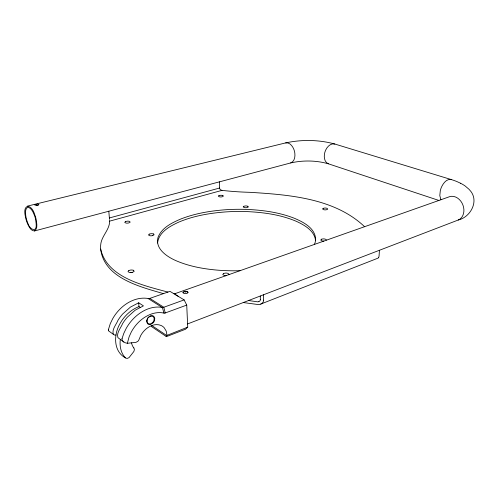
<?xml version="1.0" encoding="UTF-8"?>
<svg xmlns="http://www.w3.org/2000/svg" width="499" height="499" viewBox="0 0 499 499"><rect width="100%" height="100%" fill="white"/><g stroke="black" fill="none" stroke-linecap="round" stroke-linejoin="round"><path stroke-width="0.75" d="M163.423 293.637C140.088 286.757 104.135 278.105 100.661 249.051A20.821 20.821 0 0 1 100.686 245.034C101.16 236.089 110.304 229.372 109.555 220.458M38.81 204.602L38.08 205.257L36.508 205.476M187.93 292.395L186.071 291.191L183.732 291.74A2.052 2.052 0 0 0 183.476 291.996M379.427 250.273L379.072 255.868A6.393 6.393 0 0 1 378.841 256.985L378.666 257.422M157.584 243.019C158.713 232.185 169.741 226.297 178.598 222.192C193.325 215.924 209.306 213.167 225.192 211.956A200.829 200.829 0 0 1 247.51 211.62C264.196 212.412 281.112 214.807 296.568 221.425C304.639 225.168 314.345 230.657 315.555 240.406M120.321 339.42C119.448 345.882 120.77 353.03 125.417 357.858A1.896 1.896 0 0 0 125.642 358.057L127.158 358.444L128.998 357.658L133.526 351.926A4.622 4.622 0 0 0 133.982 351.19L134.406 349.506L133.882 347.934M108.414 329.627L110.279 323.67L112.649 318.78A44.891 44.891 0 0 1 119.211 309.898C126.634 301.982 137.73 296.462 148.739 298.608M123.821 341.971L123.939 342.052A6.886 6.886 0 0 0 126.422 343.075L127.357 343.287L129.098 336.856L131.287 332.016A41.118 41.118 0 0 1 137.562 323.283C144.167 316.241 154.091 310.921 163.959 313.079A1.934 1.934 0 0 0 164.265 313.123M122.105 338.384L123.808 333.344L126.228 328.342A46.713 46.713 0 0 1 132.902 319.235C140.288 311.364 151.228 305.438 162.287 307.434M187.892 292.601C187.212 294.054 183.975 293.855 183.089 292.882A1.871 1.871 0 0 1 183.358 292.14M166.66 335.503L187.73 327.151L186.732 305.089L184.137 299.899L169.947 291.354L149.794 298.402L163.815 307.247L184.137 299.899M166.978 335.197L166.223 331.13L164.265 327.824A9.369 9.369 0 0 0 161.108 325.504C155.264 322.996 148.64 326.128 144.523 330.413A23.478 23.478 0 0 0 140.693 335.615L138.865 339.925A4.697 4.697 0 0 1 137.749 341.416L135.971 342.339L127.357 343.287M187.73 327.151L185.503 329.234L167.645 336.158A7.753 7.753 0 0 1 167.153 336.332L166.155 336.432L151.178 326.34M128.811 270.533L127.993 271.693L129.621 272.535A6.986 6.986 0 0 0 132.597 272.329L134.212 271.3L133.37 270.233M149.182 234.131L148.521 235.029L149.843 235.715A6.768 6.768 0 0 0 152.719 235.578M125.38 221.618L124.75 222.454L126.004 223.065A6.774 6.774 0 0 0 128.898 222.891L130.164 222.155L129.615 221.406A5.689 5.689 0 0 0 125.424 221.706M223.614 273.483L222.754 274.637L224.494 275.623A6.699 6.699 0 0 0 225.779 275.722M243.793 206.262L243.231 206.966L244.379 207.596A6.568 6.568 0 0 0 246.98 207.603L248.321 206.991L247.86 206.249M218.911 195.596L218.381 196.263L219.473 196.831A6.518 6.518 0 0 0 222.099 196.799L223.296 196.238L222.922 195.577M187.58 323.932L458.282 220.003C463.191 218.057 464.7 211.938 463.546 207.204A15.912 15.912 0 0 0 461.949 202.968C459.679 198.639 454.527 195.009 449.518 196.706L174.232 293.93M323.171 208.314L322.579 209.012L323.807 209.711A6.73 6.73 0 0 0 326.203 209.811L327.687 209.243L327.275 208.451A5.402 5.402 0 0 0 323.202 208.395M321.468 239.183L320.726 240.069L322.073 240.905A6.843 6.843 0 0 0 323.801 241.104M123.758 341.921L118.382 338.004A2.04 2.04 0 0 1 117.889 337.492C116.323 332.708 120.976 327.818 122.592 323.608A46.22 46.22 0 0 1 127.37 317.164L135.142 310.228L143.431 305.875L138.691 302.787L130.432 307.097L122.698 313.965A45.59 45.59 0 0 0 117.951 320.352C116.342 324.531 111.714 329.39 113.285 334.137A2.052 2.052 0 0 0 113.778 334.648A2.308 2.308 0 0 0 115.363 335.029L116.005 334.979M139.021 306.611C133.601 308.632 128.842 312.174 125.024 316.491A39.858 39.858 0 0 0 120.309 323.096C113.753 333.775 112.905 351.071 125.417 357.858M458.282 220.003C470.894 217.053 479.527 200.405 469.79 190.175A21.688 21.688 0 0 0 468.879 189.171L465.13 185.971A37.25 37.25 0 0 0 460.608 183.27M263.609 300.173A4.279 4.279 0 0 1 260.728 304.078L378.03 258.139A1.497 1.497 0 0 0 378.622 257.428M34.462 230.968C37.993 228.76 36.701 223.483 36.277 220.009A33.552 33.552 0 0 0 34.73 214.639C31.406 203.28 22.492 203.748 25.312 216.154A32.859 32.859 0 0 0 27.62 223.883C29.061 226.646 30.782 231.006 34.462 230.968L290.643 162.942C303.005 160.154 316.191 160.329 328.398 163.809L438.908 200.455M164.583 313.123A2.52 2.52 0 0 0 165.238 312.973L186.732 305.089M163.803 307.253L165.238 312.973M149.762 298.408L148.908 298.602M290.643 162.942C294.441 161.688 295.246 156.954 294.853 153.461A16.068 16.068 0 0 0 293.761 149.139C292.476 145.926 289.539 142.171 285.646 142.901L27.345 206.131M37.887 205.32L35.03 205.164M35.679 204.422L37.83 204.116L38.81 204.534M152.719 235.59L154.122 234.761L153.474 233.919M109.574 221.163L221.993 190.369C231.311 191.448 240.686 192.078 250.068 192.327C289.358 194.772 334.592 198.234 364.594 226.702M109.487 219.36L109.375 217.957L219.61 188.029L219.448 181.823M163.553 307.322L162.362 307.44L163.959 313.079M285.646 142.901C301.776 139.408 318.873 139.658 334.81 144.024L451.102 179.515A66.074 66.074 0 0 1 456.853 181.542L460.614 183.264M226.284 275.548L225.91 275.548A6.93 6.93 0 0 0 224.768 275.666M243.275 302.55L257.104 304.409A7.161 7.161 0 0 0 260.528 304.203M248.527 300.535L257.085 301.752A3.462 3.462 0 0 0 258.806 301.639M175.336 293.543L174.057 293.306M148.166 298.545L162.131 307.409M167.895 292.071C143.756 285.509 107.073 277.706 100.661 249.051M451.102 179.515C446.742 178.648 443.53 183.002 441.815 186.42A20.771 20.771 0 0 0 440.311 190.606L439.806 195.577L440.891 199.756M334.81 144.024C330.831 142.995 327.388 146.519 325.822 149.812A15.369 15.369 0 0 0 324.462 154.129C323.863 157.653 324.637 162.393 328.398 163.809M140.088 307.309L138.959 306.573L138.691 302.787M151.827 325.535L166.66 335.496M187.113 291.578L187.144 291.603A1.098 1.098 0 0 1 188.004 292.327M108.551 330.837L113.778 334.648M166.123 336.401L166.367 335.79A3.867 3.867 0 0 1 166.572 335.584M108.807 211.202L109.375 217.957M108.383 330.35L108.383 329.995A4.815 4.815 0 0 1 108.414 329.627M315.642 239.239C315.15 227.993 303.355 222.086 294.273 218.231C279.39 212.418 263.366 210.179 247.485 209.449A202.419 202.419 0 0 0 225.143 209.786C210.141 210.909 195.097 213.447 181.025 218.918C172.099 222.704 161.975 227.538 158.121 237.087C154.571 248.982 167.627 257.203 176.933 261.077C189.514 266.354 203.074 268.836 216.61 270.065A198.883 198.883 0 0 0 240.007 270.689M326.421 240.075L325.791 239.345A5.614 5.614 0 0 0 321.493 239.264M260.303 296.013L260.322 299.612M263.503 294.784L263.516 300.167M123.783 341.927A5.04 5.04 0 0 1 122.654 340.836L122.598 340.742A3.063 3.063 0 0 1 122.043 338.372M108.464 330.731A0.699 0.699 0 0 1 108.414 330.45M260.384 299.618A2.189 2.189 0 0 1 258.9 301.583M315.667 239.246A13.186 13.186 0 0 1 314.364 244.429M223.652 273.558A5.813 5.813 0 0 1 228.143 273.471L229.004 274.307A0.642 0.642 0 0 1 228.922 274.618M221.993 190.256A2.545 2.545 0 0 1 219.554 188.036M34.793 204.827A1.728 1.728 0 0 1 35.679 204.521M182.927 292.595A0.798 0.798 0 0 1 183.383 292.108M130.301 272.604A7.329 7.329 0 0 1 132.104 272.466M133.851 347.959A11.203 11.203 0 0 1 131.543 342.832M175.723 294.809A10.011 10.011 0 0 1 178.212 296.35M218.955 195.689A5.283 5.283 0 0 1 222.903 195.627M243.824 206.337A5.37 5.37 0 0 1 247.841 206.312M149.213 234.206A5.726 5.726 0 0 1 153.455 233.975M128.848 270.608A6.019 6.019 0 0 1 133.352 270.283M146.887 320.807L147.623 323.152A2.601 2.601 0 0 0 149.519 323.963L150.068 323.932A3.817 3.817 0 0 0 150.804 323.739L152.314 322.816A5.732 5.732 0 0 0 153.91 320.458L154.179 318.462L153.505 316.784A2.458 2.458 0 0 0 152.451 316.06L150.355 316.11L148.608 317.208A5.795 5.795 0 0 0 147.423 318.817L146.887 320.807M36.215 224.107C36.889 233.719 29.229 228.792 27.932 223.359A29.385 29.385 0 0 1 25.78 215.855C25.543 213.142 24.925 209.505 27.283 207.54A1.89 1.89 0 0 1 28.649 207.422C31.992 208.819 33.358 212.761 34.637 215.867A30.551 30.551 0 0 1 35.473 218.699L36.215 224.107M186.246 291.653L185.896 291.977A1.678 1.678 0 0 1 185.035 292.034L184.599 291.784L184.942 291.416A1.678 1.678 0 0 1 185.796 291.36L186.246 291.653M146.775 320.795L146.874 322.323L147.573 323.639A2.688 2.688 0 0 0 148.471 324.288L150.704 324.394L153.205 322.784A6.393 6.393 0 0 0 154.291 321.15L154.796 318.624L153.998 316.578A2.695 2.695 0 0 0 153.106 315.917L150.879 315.792L148.353 317.395A6.393 6.393 0 0 0 147.261 319.048L146.775 320.795"/></g></svg>
